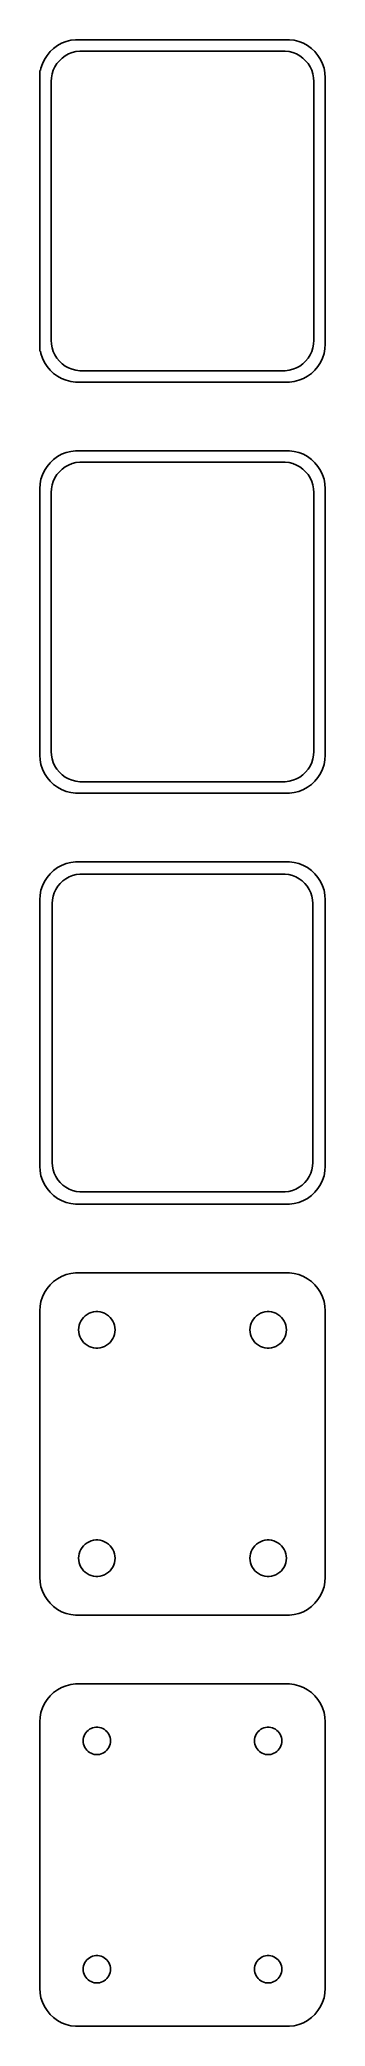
# Model space of a CAD drawing. Header units: metres. Extents: x -19 to 19, y 194 to 454.
import ezdxf

# ---------------------------------------------------------------- set-up
doc = ezdxf.new("R2010")
doc.units = ezdxf.units.M

msp = doc.modelspace()

# ---------------------------------------------------------------- linework, layer by layer
for p, q in [((-15.2951, 454.255), (-15.8789, 454.024)), ((-14.6869, 454.411), (-15.2951, 454.255)), ((-14.0639, 454.49), (-14.6869, 454.411)), ((14.0639, 454.49), (-14.0639, 454.49)), ((14.6869, 454.411), (14.0639, 454.49)), ((15.2951, 454.255), (14.6869, 454.411)), ((15.8789, 454.024), (15.2951, 454.255)), ((-18.1315, 451.909), (-18.3989, 451.341)), ((-17.7951, 452.439), (-18.1315, 451.909)), ((-17.3948, 452.923), (-17.7951, 452.439)), ((-16.9371, 453.353), (-17.3948, 452.923)), ((-16.4291, 453.722), (-16.9371, 453.353)), ((-16.4861, 451.351), (-16.1659, 451.738)), ((-15.8789, 454.024), (-16.4291, 453.722)), ((-16.1659, 451.738), (-15.7997, 452.082)), ((-15.7997, 452.082), (-15.3933, 452.377)), ((-15.3933, 452.377), (-14.9531, 452.619)), ((-14.9531, 452.619), (-14.4861, 452.804)), ((-14.4861, 452.804), (-13.9995, 452.929)), ((-13.9995, 452.929), (-13.5012, 452.992)), ((-13.5012, 452.992), (13.5012, 452.992)), ((13.5012, 452.992), (13.9995, 452.929)), ((13.9995, 452.929), (14.4861, 452.804)), ((14.4861, 452.804), (14.9531, 452.619)), ((14.9531, 452.619), (15.3933, 452.377)), ((15.3933, 452.377), (15.7997, 452.082)), ((15.7997, 452.082), (16.1659, 451.738)), ((16.4291, 453.722), (15.8789, 454.024)), ((16.1659, 451.738), (16.4861, 451.351)), ((16.9371, 453.353), (16.4291, 453.722)), ((17.3948, 452.923), (16.9371, 453.353)), ((17.7951, 452.439), (17.3948, 452.923)), ((18.1315, 451.909), (17.7951, 452.439)), ((18.3989, 451.341), (18.1315, 451.909)), ((-18.65, 450.444), (-18.75, 450.444)), ((-18.75, 450.444), (-18.75, 413.556)), ((-18.5929, 450.743), (-18.65, 450.444)), ((-18.3989, 451.341), (-18.5929, 450.743)), ((-17.25, 449), (-17.2184, 449.501)), ((-17.25, 415), (-17.25, 449)), ((-17.2184, 449.501), (-17.1243, 449.995)), ((-17.1243, 449.995), (-16.9691, 450.472)), ((-16.9691, 450.472), (-16.7552, 450.927)), ((-16.7552, 450.927), (-16.4861, 451.351)), ((16.4861, 451.351), (16.7552, 450.927)), ((16.7552, 450.927), (16.9691, 450.472)), ((16.9691, 450.472), (17.1243, 449.995)), ((17.1243, 449.995), (17.2184, 449.501)), ((17.2184, 449.501), (17.25, 449)), ((17.25, 449), (17.25, 415)), ((18.5929, 450.743), (18.3989, 451.341)), ((18.7106, 450.127), (18.5929, 450.743)), ((18.75, 449.5), (18.7106, 450.127)), ((18.75, 414.5), (18.75, 449.5)), ((-17.2184, 414.499), (-17.25, 415)), ((17.25, 415), (17.2184, 414.499)), ((-18.75, 413.556), (-18.65, 413.556)), ((-18.65, 413.556), (-18.5929, 413.257)), ((-18.5929, 413.257), (-18.3989, 412.659)), ((-18.3989, 412.659), (-18.1315, 412.091)), ((-17.1243, 414.005), (-17.2184, 414.499)), ((-16.9691, 413.528), (-17.1243, 414.005)), ((-16.7552, 413.073), (-16.9691, 413.528)), ((-16.4861, 412.649), (-16.7552, 413.073)), ((-16.1659, 412.262), (-16.4861, 412.649)), ((16.4861, 412.649), (16.1659, 412.262)), ((16.7552, 413.073), (16.4861, 412.649)), ((16.9691, 413.528), (16.7552, 413.073)), ((17.1243, 414.005), (16.9691, 413.528)), ((17.2184, 414.499), (17.1243, 414.005)), ((18.1315, 412.091), (18.3989, 412.659)), ((18.3989, 412.659), (18.5929, 413.257)), ((18.5929, 413.257), (18.7106, 413.873)), ((18.7106, 413.873), (18.75, 414.5)), ((-18.1315, 412.091), (-17.7951, 411.561)), ((-17.7951, 411.561), (-17.3948, 411.077)), ((-17.3948, 411.077), (-16.9371, 410.647)), ((-16.9371, 410.647), (-16.4291, 410.278)), ((-16.4291, 410.278), (-15.8789, 409.976)), ((-15.7997, 411.918), (-16.1659, 412.262)), ((-15.8789, 409.976), (-15.2951, 409.745)), ((-15.3933, 411.623), (-15.7997, 411.918)), ((-14.9531, 411.381), (-15.3933, 411.623)), ((-15.2951, 409.745), (-14.6869, 409.589)), ((-14.4861, 411.196), (-14.9531, 411.381)), ((-13.9995, 411.071), (-14.4861, 411.196)), ((-13.5012, 411.008), (-13.9995, 411.071)), ((13.5012, 411.008), (-13.5012, 411.008)), ((13.9995, 411.071), (13.5012, 411.008)), ((14.4861, 411.196), (13.9995, 411.071)), ((14.9531, 411.381), (14.4861, 411.196)), ((14.6869, 409.589), (15.2951, 409.745)), ((15.3933, 411.623), (14.9531, 411.381)), ((15.2951, 409.745), (15.8789, 409.976)), ((15.7997, 411.918), (15.3933, 411.623)), ((16.1659, 412.262), (15.7997, 411.918)), ((15.8789, 409.976), (16.4291, 410.278)), ((16.4291, 410.278), (16.9371, 410.647)), ((16.9371, 410.647), (17.3948, 411.077)), ((17.3948, 411.077), (17.7951, 411.561)), ((17.7951, 411.561), (18.1315, 412.091)), ((-14.6869, 409.589), (-14.0639, 409.51)), ((-14.0639, 409.51), (14.0639, 409.51)), ((14.0639, 409.51), (14.6869, 409.589)), ((-16.9371, 399.353), (-17.3948, 398.923)), ((-16.4291, 399.722), (-16.9371, 399.353)), ((-15.8789, 400.024), (-16.4291, 399.722)), ((-15.2951, 400.255), (-15.8789, 400.024)), ((-14.6869, 400.411), (-15.2951, 400.255)), ((-14.0639, 400.49), (-14.6869, 400.411)), ((14.0639, 400.49), (-14.0639, 400.49)), ((14.6869, 400.411), (14.0639, 400.49)), ((15.2951, 400.255), (14.6869, 400.411)), ((15.8789, 400.024), (15.2951, 400.255)), ((16.4291, 399.722), (15.8789, 400.024)), ((16.9371, 399.353), (16.4291, 399.722)), ((17.3948, 398.923), (16.9371, 399.353)), ((-18.5929, 396.743), (-18.7106, 396.127)), ((-18.3989, 397.341), (-18.5929, 396.743)), ((-18.1315, 397.909), (-18.3989, 397.341)), ((-17.7951, 398.439), (-18.1315, 397.909)), ((-17.3948, 398.923), (-17.7951, 398.439)), ((-16.9691, 396.472), (-16.7552, 396.927)), ((-16.7552, 396.927), (-16.4861, 397.351)), ((-16.4861, 397.351), (-16.1659, 397.738)), ((-16.1659, 397.738), (-15.7997, 398.082)), ((-15.7997, 398.082), (-15.3933, 398.377)), ((-15.3933, 398.377), (-14.9531, 398.619)), ((-14.9531, 398.619), (-14.4861, 398.804)), ((-14.4861, 398.804), (-13.9995, 398.929)), ((-13.9995, 398.929), (-13.5012, 398.992)), ((-13.5012, 398.992), (13.5012, 398.992)), ((13.5012, 398.992), (13.9995, 398.929)), ((13.9995, 398.929), (14.4861, 398.804)), ((14.4861, 398.804), (14.9531, 398.619)), ((14.9531, 398.619), (15.3933, 398.377)), ((15.3933, 398.377), (15.7997, 398.082)), ((15.7997, 398.082), (16.1659, 397.738)), ((16.1659, 397.738), (16.4861, 397.351)), ((16.4861, 397.351), (16.7552, 396.927)), ((16.7552, 396.927), (16.9691, 396.472)), ((17.7951, 398.439), (17.3948, 398.923)), ((18.1315, 397.909), (17.7951, 398.439)), ((18.3989, 397.341), (18.1315, 397.909)), ((18.5929, 396.743), (18.3989, 397.341)), ((18.7106, 396.127), (18.5929, 396.743)), ((-18.7106, 396.127), (-18.75, 395.5)), ((-18.75, 395.5), (-18.75, 360.5)), ((-17.25, 395), (-17.2184, 395.501)), ((-17.25, 361), (-17.25, 395)), ((-17.2184, 395.501), (-17.1243, 395.995)), ((-17.1243, 395.995), (-16.9691, 396.472)), ((16.9691, 396.472), (17.1243, 395.995)), ((17.1243, 395.995), (17.2184, 395.501)), ((17.2184, 395.501), (17.25, 395)), ((17.25, 395), (17.25, 361)), ((18.75, 395.5), (18.7106, 396.127)), ((18.75, 360.5), (18.75, 395.5)), ((-18.75, 360.5), (-18.7106, 359.873)), ((-17.2184, 360.499), (-17.25, 361)), ((-17.1243, 360.005), (-17.2184, 360.499)), ((17.2184, 360.499), (17.1243, 360.005)), ((17.25, 361), (17.2184, 360.499)), ((18.7106, 359.873), (18.75, 360.5)), ((-18.7106, 359.873), (-18.5929, 359.257)), ((-18.5929, 359.257), (-18.3989, 358.659)), ((-18.3989, 358.659), (-18.1315, 358.091)), ((-18.1315, 358.091), (-17.7951, 357.561)), ((-17.7951, 357.561), (-17.3948, 357.077)), ((-16.9691, 359.528), (-17.1243, 360.005)), ((-16.7552, 359.073), (-16.9691, 359.528)), ((-16.4861, 358.649), (-16.7552, 359.073)), ((-16.1659, 358.262), (-16.4861, 358.649)), ((-15.7997, 357.918), (-16.1659, 358.262)), ((-15.3933, 357.623), (-15.7997, 357.918)), ((-14.9531, 357.381), (-15.3933, 357.623)), ((15.3933, 357.623), (14.9531, 357.381)), ((15.7997, 357.918), (15.3933, 357.623)), ((16.1659, 358.262), (15.7997, 357.918)), ((16.4861, 358.649), (16.1659, 358.262)), ((16.7552, 359.073), (16.4861, 358.649)), ((16.9691, 359.528), (16.7552, 359.073)), ((17.1243, 360.005), (16.9691, 359.528)), ((17.3948, 357.077), (17.7951, 357.561)), ((17.7951, 357.561), (18.1315, 358.091)), ((18.1315, 358.091), (18.3989, 358.659)), ((18.3989, 358.659), (18.5929, 359.257)), ((18.5929, 359.257), (18.7106, 359.873)), ((-17.3948, 357.077), (-16.9371, 356.647)), ((-16.9371, 356.647), (-16.4291, 356.278)), ((-16.4291, 356.278), (-15.8789, 355.976)), ((-15.8789, 355.976), (-15.2951, 355.745)), ((-15.2951, 355.745), (-14.6869, 355.589)), ((-14.4861, 357.196), (-14.9531, 357.381)), ((-14.6869, 355.589), (-14.0639, 355.51)), ((-13.9995, 357.071), (-14.4861, 357.196)), ((-14.0639, 355.51), (14.0639, 355.51)), ((-13.5012, 357.008), (-13.9995, 357.071)), ((13.5012, 357.008), (-13.5012, 357.008)), ((13.9995, 357.071), (13.5012, 357.008)), ((14.4861, 357.196), (13.9995, 357.071)), ((14.0639, 355.51), (14.6869, 355.589)), ((14.9531, 357.381), (14.4861, 357.196)), ((14.6869, 355.589), (15.2951, 355.745)), ((15.2951, 355.745), (15.8789, 355.976)), ((15.8789, 355.976), (16.4291, 356.278)), ((16.4291, 356.278), (16.9371, 356.647)), ((16.9371, 356.647), (17.3948, 357.077)), ((-17.3948, 344.923), (-17.7951, 344.439)), ((-16.9371, 345.353), (-17.3948, 344.923)), ((-16.4291, 345.722), (-16.9371, 345.353)), ((-15.8789, 346.024), (-16.4291, 345.722)), ((-15.2951, 346.255), (-15.8789, 346.024)), ((-15.3251, 344.27), (-14.8989, 344.504)), ((-14.6869, 346.411), (-15.2951, 346.255)), ((-14.8989, 344.504), (-14.4467, 344.683)), ((-14.0639, 346.49), (-14.6869, 346.411)), ((-14.4467, 344.683), (-13.9756, 344.804)), ((14.0639, 346.49), (-14.0639, 346.49)), ((-13.9756, 344.804), (-13.4932, 344.865)), ((-13.4932, 344.865), (13.4932, 344.865)), ((13.4932, 344.865), (13.9756, 344.804)), ((13.9756, 344.804), (14.4467, 344.683)), ((14.6869, 346.411), (14.0639, 346.49)), ((14.4467, 344.683), (14.8989, 344.504)), ((15.2951, 346.255), (14.6869, 346.411)), ((14.8989, 344.504), (15.3251, 344.27)), ((15.8789, 346.024), (15.2951, 346.255)), ((16.4291, 345.722), (15.8789, 346.024)), ((16.9371, 345.353), (16.4291, 345.722)), ((17.3948, 344.923), (16.9371, 345.353)), ((17.7951, 344.439), (17.3948, 344.923)), ((-18.7106, 342.127), (-18.75, 341.5)), ((-18.5929, 342.743), (-18.7106, 342.127)), ((-18.3989, 343.341), (-18.5929, 342.743)), ((-18.1315, 343.909), (-18.3989, 343.341)), ((-17.7951, 344.439), (-18.1315, 343.909)), ((-17.0921, 341.485), (-17.001, 341.963)), ((-17.001, 341.963), (-16.8507, 342.426)), ((-16.8507, 342.426), (-16.6436, 342.866)), ((-16.6436, 342.866), (-16.383, 343.276)), ((-16.383, 343.276), (-16.073, 343.651)), ((-16.073, 343.651), (-15.7185, 343.984)), ((-15.7185, 343.984), (-15.3251, 344.27)), ((15.3251, 344.27), (15.7185, 343.984)), ((15.7185, 343.984), (16.073, 343.651)), ((16.073, 343.651), (16.383, 343.276)), ((16.383, 343.276), (16.6436, 342.866)), ((16.6436, 342.866), (16.8507, 342.426)), ((16.8507, 342.426), (17.001, 341.963)), ((17.001, 341.963), (17.0921, 341.485)), ((18.1315, 343.909), (17.7951, 344.439)), ((18.3989, 343.341), (18.1315, 343.909)), ((18.5929, 342.743), (18.3989, 343.341)), ((18.7106, 342.127), (18.5929, 342.743)), ((18.75, 341.5), (18.7106, 342.127)), ((-18.75, 341.5), (-18.75, 306.5)), ((-17.1226, 341), (-17.0921, 341.485)), ((-17.1226, 307), (-17.1226, 341)), ((17.0921, 341.485), (17.1226, 341)), ((17.1226, 341), (17.1226, 307)), ((18.75, 306.5), (18.75, 341.5)), ((-18.75, 306.5), (-18.7106, 305.873)), ((-18.7106, 305.873), (-18.5929, 305.257)), ((-17.0921, 306.515), (-17.1226, 307)), ((-17.001, 306.037), (-17.0921, 306.515)), ((-16.8507, 305.574), (-17.001, 306.037)), ((-16.6436, 305.134), (-16.8507, 305.574)), ((16.8507, 305.574), (16.6436, 305.134)), ((17.001, 306.037), (16.8507, 305.574)), ((17.0921, 306.515), (17.001, 306.037)), ((17.1226, 307), (17.0921, 306.515)), ((18.5929, 305.257), (18.7106, 305.873)), ((18.7106, 305.873), (18.75, 306.5)), ((-18.5929, 305.257), (-18.3989, 304.659)), ((-18.3989, 304.659), (-18.1315, 304.091)), ((-18.1315, 304.091), (-17.7951, 303.561)), ((-17.7951, 303.561), (-17.3948, 303.077)), ((-17.3948, 303.077), (-16.9371, 302.647)), ((-16.383, 304.724), (-16.6436, 305.134)), ((-16.073, 304.349), (-16.383, 304.724)), ((-15.7185, 304.016), (-16.073, 304.349)), ((-15.3251, 303.73), (-15.7185, 304.016)), ((-14.8989, 303.496), (-15.3251, 303.73)), ((-14.4467, 303.317), (-14.8989, 303.496)), ((-13.9756, 303.196), (-14.4467, 303.317)), ((-13.4932, 303.135), (-13.9756, 303.196)), ((13.4932, 303.135), (-13.4932, 303.135)), ((13.9756, 303.196), (13.4932, 303.135)), ((14.4467, 303.317), (13.9756, 303.196)), ((14.8989, 303.496), (14.4467, 303.317)), ((15.3251, 303.73), (14.8989, 303.496)), ((15.7185, 304.016), (15.3251, 303.73)), ((16.073, 304.349), (15.7185, 304.016)), ((16.383, 304.724), (16.073, 304.349)), ((16.6436, 305.134), (16.383, 304.724)), ((16.9371, 302.647), (17.3948, 303.077)), ((17.3948, 303.077), (17.7951, 303.561)), ((17.7951, 303.561), (18.1315, 304.091)), ((18.1315, 304.091), (18.3989, 304.659)), ((18.3989, 304.659), (18.5929, 305.257)), ((-16.9371, 302.647), (-16.4291, 302.278)), ((-16.4291, 302.278), (-15.8789, 301.976)), ((-15.8789, 301.976), (-15.2951, 301.745)), ((-15.2951, 301.745), (-14.6869, 301.589)), ((-14.6869, 301.589), (-14.0639, 301.51)), ((-14.0639, 301.51), (14.0639, 301.51)), ((14.0639, 301.51), (14.6869, 301.589)), ((14.6869, 301.589), (15.2951, 301.745)), ((15.2951, 301.745), (15.8789, 301.976)), ((15.8789, 301.976), (16.4291, 302.278)), ((16.4291, 302.278), (16.9371, 302.647)), ((-14.6869, 292.411), (-15.2951, 292.255)), ((-14.0639, 292.49), (-14.6869, 292.411)), ((14.0639, 292.49), (-14.0639, 292.49)), ((14.6869, 292.411), (14.0639, 292.49)), ((15.2951, 292.255), (14.6869, 292.411)), ((-18.1315, 289.909), (-18.3989, 289.341)), ((-17.7951, 290.439), (-18.1315, 289.909)), ((-17.3948, 290.923), (-17.7951, 290.439)), ((-16.9371, 291.353), (-17.3948, 290.923)), ((-16.4291, 291.722), (-16.9371, 291.353)), ((-15.8789, 292.024), (-16.4291, 291.722)), ((-15.2951, 292.255), (-15.8789, 292.024)), ((15.8789, 292.024), (15.2951, 292.255)), ((16.4291, 291.722), (15.8789, 292.024)), ((16.9371, 291.353), (16.4291, 291.722)), ((17.3948, 290.923), (16.9371, 291.353)), ((17.7951, 290.439), (17.3948, 290.923)), ((18.1315, 289.909), (17.7951, 290.439)), ((18.3989, 289.341), (18.1315, 289.909)), ((-18.7106, 288.127), (-18.75, 287.5)), ((-18.75, 287.5), (-18.75, 252.5)), ((-18.5929, 288.743), (-18.7106, 288.127)), ((-18.3989, 289.341), (-18.5929, 288.743)), ((-12.536, 287.026), (-12.2719, 287.172)), ((-12.2719, 287.172), (-11.9916, 287.283)), ((-11.9916, 287.283), (-11.6997, 287.357)), ((-11.6997, 287.357), (-11.4007, 287.395)), ((-11.4007, 287.395), (-11.0993, 287.395)), ((-11.0993, 287.395), (-10.8003, 287.357)), ((-10.8003, 287.357), (-10.5083, 287.283)), ((-10.5083, 287.283), (-10.2281, 287.172)), ((-10.2281, 287.172), (-9.964, 287.026)), ((9.964, 287.026), (10.2281, 287.172)), ((10.2281, 287.172), (10.5083, 287.283)), ((10.5083, 287.283), (10.8003, 287.357)), ((10.8003, 287.357), (11.0993, 287.395)), ((11.0993, 287.395), (11.4007, 287.395)), ((11.4007, 287.395), (11.6997, 287.357)), ((11.6997, 287.357), (11.9916, 287.283)), ((11.9916, 287.283), (12.2719, 287.172)), ((12.2719, 287.172), (12.536, 287.026)), ((18.5929, 288.743), (18.3989, 289.341)), ((18.7106, 288.127), (18.5929, 288.743)), ((18.75, 287.5), (18.7106, 288.127)), ((18.75, 252.5), (18.75, 287.5)), ((-13.65, 285), (-13.6311, 285.301)), ((-13.6311, 284.699), (-13.65, 285)), ((-13.6311, 285.301), (-13.5746, 285.597)), ((-13.5746, 284.403), (-13.6311, 284.699)), ((-13.5746, 285.597), (-13.4815, 285.883)), ((-13.4815, 285.883), (-13.3531, 286.156)), ((-13.3531, 286.156), (-13.1916, 286.411)), ((-13.1916, 286.411), (-12.9995, 286.643)), ((-12.9995, 286.643), (-12.7798, 286.849)), ((-12.7798, 286.849), (-12.536, 287.026)), ((-9.964, 287.026), (-9.72017, 286.849)), ((-9.72017, 286.849), (-9.50047, 286.643)), ((-9.50047, 286.643), (-9.30835, 286.411)), ((-9.30835, 286.411), (-9.14685, 286.156)), ((-9.14685, 286.156), (-9.01852, 285.883)), ((-9.01852, 285.883), (-8.9254, 285.597)), ((-8.9254, 285.597), (-8.86891, 285.301)), ((-8.86891, 284.699), (-8.9254, 284.403)), ((-8.86891, 285.301), (-8.84999, 285)), ((-8.84999, 285), (-8.86891, 284.699)), ((8.84999, 285), (8.86891, 285.301)), ((8.86891, 284.699), (8.84999, 285)), ((8.86891, 285.301), (8.9254, 285.597)), ((8.9254, 284.403), (8.86891, 284.699)), ((8.9254, 285.597), (9.01852, 285.883)), ((9.01852, 285.883), (9.14685, 286.156)), ((9.14685, 286.156), (9.30835, 286.411)), ((9.30835, 286.411), (9.50047, 286.643)), ((9.50047, 286.643), (9.72017, 286.849)), ((9.72017, 286.849), (9.964, 287.026)), ((12.536, 287.026), (12.7798, 286.849)), ((12.7798, 286.849), (12.9995, 286.643)), ((12.9995, 286.643), (13.1916, 286.411)), ((13.1916, 286.411), (13.3531, 286.156)), ((13.3531, 286.156), (13.4815, 285.883)), ((13.4815, 285.883), (13.5746, 285.597)), ((13.5746, 285.597), (13.6311, 285.301)), ((13.6311, 284.699), (13.5746, 284.403)), ((13.6311, 285.301), (13.65, 285)), ((13.65, 285), (13.6311, 284.699)), ((-13.4815, 284.117), (-13.5746, 284.403)), ((-13.3531, 283.844), (-13.4815, 284.117)), ((-13.1916, 283.589), (-13.3531, 283.844)), ((-12.9995, 283.357), (-13.1916, 283.589)), ((-12.7798, 283.151), (-12.9995, 283.357)), ((-12.536, 282.974), (-12.7798, 283.151)), ((-12.2719, 282.828), (-12.536, 282.974)), ((-11.9916, 282.717), (-12.2719, 282.828)), ((-11.6997, 282.643), (-11.9916, 282.717)), ((-11.4007, 282.605), (-11.6997, 282.643)), ((-11.0993, 282.605), (-11.4007, 282.605)), ((-10.8003, 282.643), (-11.0993, 282.605)), ((-10.5083, 282.717), (-10.8003, 282.643)), ((-10.2281, 282.828), (-10.5083, 282.717)), ((-9.964, 282.974), (-10.2281, 282.828)), ((-9.72017, 283.151), (-9.964, 282.974)), ((-9.50047, 283.357), (-9.72017, 283.151)), ((-9.30835, 283.589), (-9.50047, 283.357)), ((-9.14685, 283.844), (-9.30835, 283.589)), ((-9.01852, 284.117), (-9.14685, 283.844)), ((-8.9254, 284.403), (-9.01852, 284.117)), ((9.01852, 284.117), (8.9254, 284.403)), ((9.14685, 283.844), (9.01852, 284.117)), ((9.30835, 283.589), (9.14685, 283.844)), ((9.50047, 283.357), (9.30835, 283.589)), ((9.72017, 283.151), (9.50047, 283.357)), ((9.964, 282.974), (9.72017, 283.151)), ((10.2281, 282.828), (9.964, 282.974)), ((10.5083, 282.717), (10.2281, 282.828)), ((10.8003, 282.643), (10.5083, 282.717)), ((11.0993, 282.605), (10.8003, 282.643)), ((11.4007, 282.605), (11.0993, 282.605)), ((11.6997, 282.643), (11.4007, 282.605)), ((11.9916, 282.717), (11.6997, 282.643)), ((12.2719, 282.828), (11.9916, 282.717)), ((12.536, 282.974), (12.2719, 282.828)), ((12.7798, 283.151), (12.536, 282.974)), ((12.9995, 283.357), (12.7798, 283.151)), ((13.1916, 283.589), (12.9995, 283.357)), ((13.3531, 283.844), (13.1916, 283.589)), ((13.4815, 284.117), (13.3531, 283.844)), ((13.5746, 284.403), (13.4815, 284.117)), ((-13.5746, 255.597), (-13.4815, 255.883)), ((-13.4815, 255.883), (-13.3531, 256.156)), ((-13.3531, 256.156), (-13.1916, 256.411)), ((-13.1916, 256.411), (-12.9995, 256.643)), ((-12.9995, 256.643), (-12.7798, 256.849)), ((-12.7798, 256.849), (-12.536, 257.026)), ((-12.536, 257.026), (-12.2719, 257.172)), ((-12.2719, 257.172), (-11.9916, 257.283)), ((-11.9916, 257.283), (-11.6997, 257.357)), ((-11.6997, 257.357), (-11.4007, 257.395)), ((-11.4007, 257.395), (-11.0993, 257.395)), ((-11.0993, 257.395), (-10.8003, 257.357)), ((-10.8003, 257.357), (-10.5083, 257.283)), ((-10.5083, 257.283), (-10.2281, 257.172)), ((-10.2281, 257.172), (-9.964, 257.026)), ((-9.964, 257.026), (-9.72017, 256.849)), ((-9.72017, 256.849), (-9.50047, 256.643)), ((-9.50047, 256.643), (-9.30835, 256.411)), ((-9.30835, 256.411), (-9.14685, 256.156)), ((-9.14685, 256.156), (-9.01852, 255.883)), ((-9.01852, 255.883), (-8.9254, 255.597)), ((8.9254, 255.597), (9.01852, 255.883)), ((9.01852, 255.883), (9.14685, 256.156)), ((9.14685, 256.156), (9.30835, 256.411)), ((9.30835, 256.411), (9.50047, 256.643)), ((9.50047, 256.643), (9.72017, 256.849)), ((9.72017, 256.849), (9.964, 257.026)), ((9.964, 257.026), (10.2281, 257.172)), ((10.2281, 257.172), (10.5083, 257.283)), ((10.5083, 257.283), (10.8003, 257.357)), ((10.8003, 257.357), (11.0993, 257.395)), ((11.0993, 257.395), (11.4007, 257.395)), ((11.4007, 257.395), (11.6997, 257.357)), ((11.6997, 257.357), (11.9916, 257.283)), ((11.9916, 257.283), (12.2719, 257.172)), ((12.2719, 257.172), (12.536, 257.026)), ((12.536, 257.026), (12.7798, 256.849)), ((12.7798, 256.849), (12.9995, 256.643)), ((12.9995, 256.643), (13.1916, 256.411)), ((13.1916, 256.411), (13.3531, 256.156)), ((13.3531, 256.156), (13.4815, 255.883)), ((13.4815, 255.883), (13.5746, 255.597)), ((-13.65, 255), (-13.6311, 255.301)), ((-13.6311, 254.699), (-13.65, 255)), ((-13.6311, 255.301), (-13.5746, 255.597)), ((-13.5746, 254.403), (-13.6311, 254.699)), ((-13.4815, 254.117), (-13.5746, 254.403)), ((-13.3531, 253.844), (-13.4815, 254.117)), ((-13.1916, 253.589), (-13.3531, 253.844)), ((-12.9995, 253.357), (-13.1916, 253.589)), ((-12.7798, 253.151), (-12.9995, 253.357)), ((-12.536, 252.974), (-12.7798, 253.151)), ((-9.72017, 253.151), (-9.964, 252.974)), ((-9.50047, 253.357), (-9.72017, 253.151)), ((-9.30835, 253.589), (-9.50047, 253.357)), ((-9.14685, 253.844), (-9.30835, 253.589)), ((-9.01852, 254.117), (-9.14685, 253.844)), ((-8.9254, 254.403), (-9.01852, 254.117)), ((-8.9254, 255.597), (-8.86891, 255.301)), ((-8.86891, 254.699), (-8.9254, 254.403)), ((-8.86891, 255.301), (-8.84999, 255)), ((-8.84999, 255), (-8.86891, 254.699)), ((8.84999, 255), (8.86891, 255.301)), ((8.86891, 254.699), (8.84999, 255)), ((8.86891, 255.301), (8.9254, 255.597)), ((8.9254, 254.403), (8.86891, 254.699)), ((9.01852, 254.117), (8.9254, 254.403)), ((9.14685, 253.844), (9.01852, 254.117)), ((9.30835, 253.589), (9.14685, 253.844)), ((9.50047, 253.357), (9.30835, 253.589)), ((9.72017, 253.151), (9.50047, 253.357)), ((9.964, 252.974), (9.72017, 253.151)), ((12.7798, 253.151), (12.536, 252.974)), ((12.9995, 253.357), (12.7798, 253.151)), ((13.1916, 253.589), (12.9995, 253.357)), ((13.3531, 253.844), (13.1916, 253.589)), ((13.4815, 254.117), (13.3531, 253.844)), ((13.5746, 254.403), (13.4815, 254.117)), ((13.5746, 255.597), (13.6311, 255.301)), ((13.6311, 254.699), (13.5746, 254.403)), ((13.6311, 255.301), (13.65, 255)), ((13.65, 255), (13.6311, 254.699)), ((-18.75, 252.5), (-18.7106, 251.873)), ((-18.7106, 251.873), (-18.5929, 251.257)), ((-18.5929, 251.257), (-18.3989, 250.659)), ((-18.3989, 250.659), (-18.1315, 250.091)), ((-12.2719, 252.828), (-12.536, 252.974)), ((-11.9916, 252.717), (-12.2719, 252.828)), ((-11.6997, 252.643), (-11.9916, 252.717)), ((-11.4007, 252.605), (-11.6997, 252.643)), ((-11.0993, 252.605), (-11.4007, 252.605)), ((-10.8003, 252.643), (-11.0993, 252.605)), ((-10.5083, 252.717), (-10.8003, 252.643)), ((-10.2281, 252.828), (-10.5083, 252.717)), ((-9.964, 252.974), (-10.2281, 252.828)), ((10.2281, 252.828), (9.964, 252.974)), ((10.5083, 252.717), (10.2281, 252.828)), ((10.8003, 252.643), (10.5083, 252.717)), ((11.0993, 252.605), (10.8003, 252.643)), ((11.4007, 252.605), (11.0993, 252.605)), ((11.6997, 252.643), (11.4007, 252.605)), ((11.9916, 252.717), (11.6997, 252.643)), ((12.2719, 252.828), (11.9916, 252.717)), ((12.536, 252.974), (12.2719, 252.828)), ((18.1315, 250.091), (18.3989, 250.659)), ((18.3989, 250.659), (18.5929, 251.257)), ((18.5929, 251.257), (18.7106, 251.873)), ((18.7106, 251.873), (18.75, 252.5)), ((-18.1315, 250.091), (-17.7951, 249.561)), ((-17.7951, 249.561), (-17.3948, 249.077)), ((-17.3948, 249.077), (-16.9371, 248.647)), ((-16.9371, 248.647), (-16.4291, 248.278)), ((-16.4291, 248.278), (-15.8789, 247.976)), ((-15.8789, 247.976), (-15.2951, 247.745)), ((15.2951, 247.745), (15.8789, 247.976)), ((15.8789, 247.976), (16.4291, 248.278)), ((16.4291, 248.278), (16.9371, 248.647)), ((16.9371, 248.647), (17.3948, 249.077)), ((17.3948, 249.077), (17.7951, 249.561)), ((17.7951, 249.561), (18.1315, 250.091)), ((-15.2951, 247.745), (-14.6869, 247.589)), ((-14.6869, 247.589), (-14.0639, 247.51)), ((-14.0639, 247.51), (14.0639, 247.51)), ((14.0639, 247.51), (14.6869, 247.589)), ((14.6869, 247.589), (15.2951, 247.745)), ((-16.4291, 237.722), (-16.9371, 237.353)), ((-15.8789, 238.024), (-16.4291, 237.722)), ((-15.2951, 238.255), (-15.8789, 238.024)), ((-14.6869, 238.411), (-15.2951, 238.255)), ((-14.0639, 238.49), (-14.6869, 238.411)), ((14.0639, 238.49), (-14.0639, 238.49)), ((14.6869, 238.411), (14.0639, 238.49)), ((15.2951, 238.255), (14.6869, 238.411)), ((15.8789, 238.024), (15.2951, 238.255)), ((16.4291, 237.722), (15.8789, 238.024)), ((16.9371, 237.353), (16.4291, 237.722)), ((-18.3989, 235.341), (-18.5929, 234.743)), ((-18.1315, 235.909), (-18.3989, 235.341)), ((-17.7951, 236.439), (-18.1315, 235.909)), ((-17.3948, 236.923), (-17.7951, 236.439)), ((-16.9371, 237.353), (-17.3948, 236.923)), ((17.3948, 236.923), (16.9371, 237.353)), ((17.7951, 236.439), (17.3948, 236.923)), ((18.1315, 235.909), (17.7951, 236.439)), ((18.3989, 235.341), (18.1315, 235.909)), ((18.5929, 234.743), (18.3989, 235.341)), ((-18.7106, 234.127), (-18.75, 233.5)), ((-18.75, 233.5), (-18.75, 198.5)), ((-18.5929, 234.743), (-18.7106, 234.127)), ((-12.5621, 232.232), (-12.3974, 232.387)), ((-12.3974, 232.387), (-12.2145, 232.52)), ((-12.2145, 232.52), (-12.0164, 232.629)), ((-12.0164, 232.629), (-11.8062, 232.712)), ((-11.8062, 232.712), (-11.5873, 232.768)), ((-11.5873, 232.768), (-11.363, 232.796)), ((-11.363, 232.796), (-11.137, 232.796)), ((-11.137, 232.796), (-10.9127, 232.768)), ((-10.9127, 232.768), (-10.6938, 232.712)), ((-10.6938, 232.712), (-10.4836, 232.629)), ((-10.4836, 232.629), (-10.2855, 232.52)), ((-10.2855, 232.52), (-10.1026, 232.387)), ((-10.1026, 232.387), (-9.93785, 232.232)), ((9.93785, 232.232), (10.1026, 232.387)), ((10.1026, 232.387), (10.2855, 232.52)), ((10.2855, 232.52), (10.4836, 232.629)), ((10.4836, 232.629), (10.6938, 232.712)), ((10.6938, 232.712), (10.9127, 232.768)), ((10.9127, 232.768), (11.137, 232.796)), ((11.137, 232.796), (11.363, 232.796)), ((11.363, 232.796), (11.5873, 232.768)), ((11.5873, 232.768), (11.8062, 232.712)), ((11.8062, 232.712), (12.0164, 232.629)), ((12.0164, 232.629), (12.2145, 232.52)), ((12.2145, 232.52), (12.3974, 232.387)), ((12.3974, 232.387), (12.5621, 232.232)), ((18.7106, 234.127), (18.5929, 234.743)), ((18.75, 233.5), (18.7106, 234.127)), ((18.75, 198.5), (18.75, 233.5)), ((-13.05, 231), (-13.0358, 231.226)), ((-13.0358, 230.774), (-13.05, 231)), ((-13.0358, 231.226), (-12.9934, 231.448)), ((-12.9934, 230.552), (-13.0358, 230.774)), ((-12.9934, 231.448), (-12.9236, 231.663)), ((-12.9236, 230.337), (-12.9934, 230.552)), ((-12.9236, 231.663), (-12.8273, 231.867)), ((-12.8273, 230.133), (-12.9236, 230.337)), ((-12.8273, 231.867), (-12.7062, 232.058)), ((-12.7062, 229.942), (-12.8273, 230.133)), ((-12.7062, 232.058), (-12.5621, 232.232)), ((-12.5621, 229.768), (-12.7062, 229.942)), ((-12.3974, 229.613), (-12.5621, 229.768)), ((-9.93785, 229.768), (-10.1026, 229.613)), ((-9.93785, 232.232), (-9.79376, 232.058)), ((-9.79376, 229.942), (-9.93785, 229.768)), ((-9.79376, 232.058), (-9.67264, 231.867)), ((-9.67264, 230.133), (-9.79376, 229.942)), ((-9.67264, 231.867), (-9.5764, 231.663)), ((-9.5764, 230.337), (-9.67264, 230.133)), ((-9.5764, 231.663), (-9.50655, 231.448)), ((-9.50655, 230.552), (-9.5764, 230.337)), ((-9.50655, 231.448), (-9.46419, 231.226)), ((-9.46419, 230.774), (-9.50655, 230.552)), ((-9.46419, 231.226), (-9.45, 231)), ((-9.45, 231), (-9.46419, 230.774)), ((9.45, 231), (9.46419, 231.226)), ((9.46419, 230.774), (9.45, 231)), ((9.46419, 231.226), (9.50655, 231.448)), ((9.50655, 230.552), (9.46419, 230.774)), ((9.50655, 231.448), (9.5764, 231.663)), ((9.5764, 230.337), (9.50655, 230.552)), ((9.5764, 231.663), (9.67264, 231.867)), ((9.67264, 230.133), (9.5764, 230.337)), ((9.67264, 231.867), (9.79376, 232.058)), ((9.79376, 229.942), (9.67264, 230.133)), ((9.79376, 232.058), (9.93785, 232.232)), ((9.93785, 229.768), (9.79376, 229.942)), ((10.1026, 229.613), (9.93785, 229.768)), ((12.5621, 229.768), (12.3974, 229.613)), ((12.5621, 232.232), (12.7062, 232.058)), ((12.7062, 229.942), (12.5621, 229.768)), ((12.7062, 232.058), (12.8273, 231.867)), ((12.8273, 230.133), (12.7062, 229.942)), ((12.8273, 231.867), (12.9236, 231.663)), ((12.9236, 230.337), (12.8273, 230.133)), ((12.9236, 231.663), (12.9934, 231.448)), ((12.9934, 230.552), (12.9236, 230.337)), ((12.9934, 231.448), (13.0358, 231.226)), ((13.0358, 230.774), (12.9934, 230.552)), ((13.0358, 231.226), (13.05, 231)), ((13.05, 231), (13.0358, 230.774)), ((-12.2145, 229.48), (-12.3974, 229.613)), ((-12.0164, 229.371), (-12.2145, 229.48)), ((-11.8062, 229.288), (-12.0164, 229.371)), ((-11.5873, 229.232), (-11.8062, 229.288)), ((-11.363, 229.204), (-11.5873, 229.232)), ((-11.137, 229.204), (-11.363, 229.204)), ((-10.9127, 229.232), (-11.137, 229.204)), ((-10.6938, 229.288), (-10.9127, 229.232)), ((-10.4836, 229.371), (-10.6938, 229.288)), ((-10.2855, 229.48), (-10.4836, 229.371)), ((-10.1026, 229.613), (-10.2855, 229.48)), ((10.2855, 229.48), (10.1026, 229.613)), ((10.4836, 229.371), (10.2855, 229.48)), ((10.6938, 229.288), (10.4836, 229.371)), ((10.9127, 229.232), (10.6938, 229.288)), ((11.137, 229.204), (10.9127, 229.232)), ((11.363, 229.204), (11.137, 229.204)), ((11.5873, 229.232), (11.363, 229.204)), ((11.8062, 229.288), (11.5873, 229.232)), ((12.0164, 229.371), (11.8062, 229.288)), ((12.2145, 229.48), (12.0164, 229.371)), ((12.3974, 229.613), (12.2145, 229.48)), ((-13.05, 201), (-13.0358, 201.226)), ((-13.0358, 200.774), (-13.05, 201)), ((-13.0358, 201.226), (-12.9934, 201.448)), ((-12.9934, 201.448), (-12.9236, 201.663)), ((-12.9236, 201.663), (-12.8273, 201.867)), ((-12.8273, 201.867), (-12.7062, 202.058)), ((-12.7062, 202.058), (-12.5621, 202.232)), ((-12.5621, 202.232), (-12.3974, 202.387)), ((-12.3974, 202.387), (-12.2145, 202.52)), ((-12.2145, 202.52), (-12.0164, 202.629)), ((-12.0164, 202.629), (-11.8062, 202.712)), ((-11.8062, 202.712), (-11.5873, 202.768)), ((-11.5873, 202.768), (-11.363, 202.796)), ((-11.363, 202.796), (-11.137, 202.796)), ((-11.137, 202.796), (-10.9127, 202.768)), ((-10.9127, 202.768), (-10.6938, 202.712)), ((-10.6938, 202.712), (-10.4836, 202.629)), ((-10.4836, 202.629), (-10.2855, 202.52)), ((-10.2855, 202.52), (-10.1026, 202.387)), ((-10.1026, 202.387), (-9.93785, 202.232)), ((-9.93785, 202.232), (-9.79376, 202.058)), ((-9.79376, 202.058), (-9.67264, 201.867)), ((-9.67264, 201.867), (-9.5764, 201.663)), ((-9.5764, 201.663), (-9.50655, 201.448)), ((-9.50655, 201.448), (-9.46419, 201.226)), ((-9.46419, 201.226), (-9.45, 201)), ((-9.45, 201), (-9.46419, 200.774)), ((9.45, 201), (9.46419, 201.226)), ((9.46419, 200.774), (9.45, 201)), ((9.46419, 201.226), (9.50655, 201.448)), ((9.50655, 201.448), (9.5764, 201.663)), ((9.5764, 201.663), (9.67264, 201.867)), ((9.67264, 201.867), (9.79376, 202.058)), ((9.79376, 202.058), (9.93785, 202.232)), ((9.93785, 202.232), (10.1026, 202.387)), ((10.1026, 202.387), (10.2855, 202.52)), ((10.2855, 202.52), (10.4836, 202.629)), ((10.4836, 202.629), (10.6938, 202.712)), ((10.6938, 202.712), (10.9127, 202.768)), ((10.9127, 202.768), (11.137, 202.796)), ((11.137, 202.796), (11.363, 202.796)), ((11.363, 202.796), (11.5873, 202.768)), ((11.5873, 202.768), (11.8062, 202.712)), ((11.8062, 202.712), (12.0164, 202.629)), ((12.0164, 202.629), (12.2145, 202.52)), ((12.2145, 202.52), (12.3974, 202.387)), ((12.3974, 202.387), (12.5621, 202.232)), ((12.5621, 202.232), (12.7062, 202.058)), ((12.7062, 202.058), (12.8273, 201.867)), ((12.8273, 201.867), (12.9236, 201.663)), ((12.9236, 201.663), (12.9934, 201.448)), ((12.9934, 201.448), (13.0358, 201.226)), ((13.0358, 201.226), (13.05, 201)), ((13.05, 201), (13.0358, 200.774)), ((-18.75, 198.5), (-18.7106, 197.873)), ((-12.9934, 200.552), (-13.0358, 200.774)), ((-12.9236, 200.337), (-12.9934, 200.552)), ((-12.8273, 200.133), (-12.9236, 200.337)), ((-12.7062, 199.942), (-12.8273, 200.133)), ((-12.5621, 199.768), (-12.7062, 199.942)), ((-12.3974, 199.613), (-12.5621, 199.768)), ((-12.2145, 199.48), (-12.3974, 199.613)), ((-12.0164, 199.371), (-12.2145, 199.48)), ((-11.8062, 199.288), (-12.0164, 199.371)), ((-11.5873, 199.232), (-11.8062, 199.288)), ((-11.363, 199.204), (-11.5873, 199.232)), ((-11.137, 199.204), (-11.363, 199.204)), ((-10.9127, 199.232), (-11.137, 199.204)), ((-10.6938, 199.288), (-10.9127, 199.232)), ((-10.4836, 199.371), (-10.6938, 199.288)), ((-10.2855, 199.48), (-10.4836, 199.371)), ((-10.1026, 199.613), (-10.2855, 199.48)), ((-9.93785, 199.768), (-10.1026, 199.613)), ((-9.79376, 199.942), (-9.93785, 199.768)), ((-9.67264, 200.133), (-9.79376, 199.942)), ((-9.5764, 200.337), (-9.67264, 200.133)), ((-9.50655, 200.552), (-9.5764, 200.337)), ((-9.46419, 200.774), (-9.50655, 200.552)), ((9.50655, 200.552), (9.46419, 200.774)), ((9.5764, 200.337), (9.50655, 200.552)), ((9.67264, 200.133), (9.5764, 200.337)), ((9.79376, 199.942), (9.67264, 200.133)), ((9.93785, 199.768), (9.79376, 199.942)), ((10.1026, 199.613), (9.93785, 199.768)), ((10.2855, 199.48), (10.1026, 199.613)), ((10.4836, 199.371), (10.2855, 199.48)), ((10.6938, 199.288), (10.4836, 199.371)), ((10.9127, 199.232), (10.6938, 199.288)), ((11.137, 199.204), (10.9127, 199.232)), ((11.363, 199.204), (11.137, 199.204)), ((11.5873, 199.232), (11.363, 199.204)), ((11.8062, 199.288), (11.5873, 199.232)), ((12.0164, 199.371), (11.8062, 199.288)), ((12.2145, 199.48), (12.0164, 199.371)), ((12.3974, 199.613), (12.2145, 199.48)), ((12.5621, 199.768), (12.3974, 199.613)), ((12.7062, 199.942), (12.5621, 199.768)), ((12.8273, 200.133), (12.7062, 199.942)), ((12.9236, 200.337), (12.8273, 200.133)), ((12.9934, 200.552), (12.9236, 200.337)), ((13.0358, 200.774), (12.9934, 200.552)), ((18.7106, 197.873), (18.75, 198.5)), ((-18.7106, 197.873), (-18.5929, 197.257)), ((-18.5929, 197.257), (-18.3989, 196.659)), ((-18.3989, 196.659), (-18.1315, 196.091)), ((-18.1315, 196.091), (-17.7951, 195.561)), ((17.7951, 195.561), (18.1315, 196.091)), ((18.1315, 196.091), (18.3989, 196.659)), ((18.3989, 196.659), (18.5929, 197.257)), ((18.5929, 197.257), (18.7106, 197.873)), ((-17.7951, 195.561), (-17.3948, 195.077)), ((-17.3948, 195.077), (-16.9371, 194.647)), ((-16.9371, 194.647), (-16.4291, 194.278)), ((-16.4291, 194.278), (-15.8789, 193.976)), ((-15.8789, 193.976), (-15.2951, 193.745)), ((-15.2951, 193.745), (-14.6869, 193.589)), ((-14.6869, 193.589), (-14.0639, 193.51)), ((-14.0639, 193.51), (14.0639, 193.51)), ((14.0639, 193.51), (14.6869, 193.589)), ((14.6869, 193.589), (15.2951, 193.745)), ((15.2951, 193.745), (15.8789, 193.976)), ((15.8789, 193.976), (16.4291, 194.278)), ((16.4291, 194.278), (16.9371, 194.647)), ((16.9371, 194.647), (17.3948, 195.077)), ((17.3948, 195.077), (17.7951, 195.561))]:
    msp.add_line(p, q)

doc.saveas('drawing.dxf')
